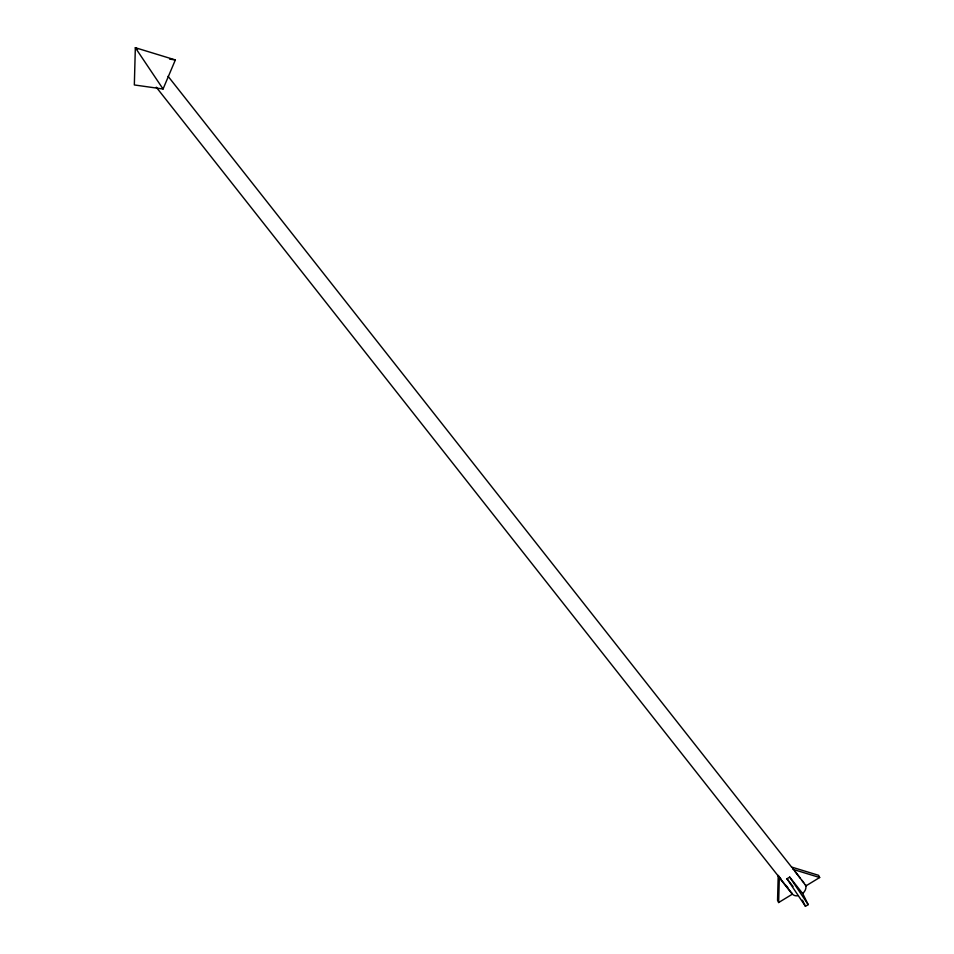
<?xml version="1.0" encoding="UTF-8"?>
<svg xmlns="http://www.w3.org/2000/svg" width="954" height="954" viewBox="0 0 954 954"><rect width="100%" height="100%" fill="white"/><g stroke="black" fill="none" stroke-linecap="round" stroke-linejoin="round"><path stroke-width="1.43" d="M780.813 878.789L778.214 875.486L777.546 900.326L778.643 902.532L792.321 894.196L791.772 893.087M778.643 902.532L779.311 877.692L778.214 875.486M163.062 88.996L175.357 59.935L135.337 47.7L134.335 84.954L163.062 88.996L135.337 47.7L137.591 49.334M786.978 878.777L789.709 877.108L802.719 893.6L808.193 904.63L805.45 906.3L786.978 878.777L793.048 886.469M805.999 885.849L819.665 877.513L818.568 875.307L791.892 867.15L805.999 885.849L805.45 884.752A8.049 6.106 -38.3 0 1 803.018 893.171M169.609 59.124L175.357 59.935M792.989 869.356L819.665 877.513M168.071 76.284L791.593 867.079M795.04 871.551L800.239 878.145M801.98 880.351L803.709 882.545M786.024 885.384L787.754 887.59M156.277 87.196L792.714 894.375A8.049 6.106 -38.3 0 0 797.556 895.782M779.311 877.692L792.321 894.196M789.709 877.108L808.193 904.63M802.409 900.171L805.45 906.3"/></g></svg>
